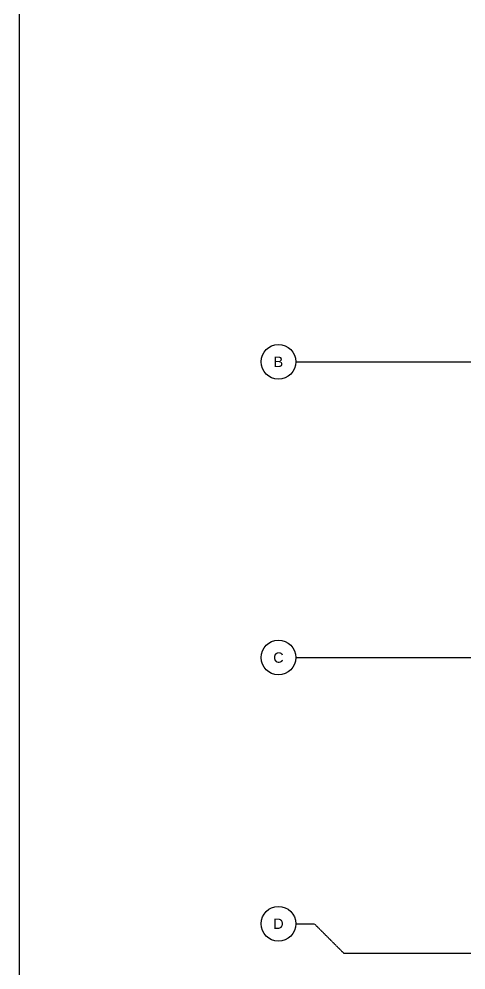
# Model space of a CAD drawing. Header units: inches. Extents: x -21257 to 11444, y 0 to 8704.
# Drawn here: x 0 to 870, y 5811 to 7663 of the extents above; entities that cross this region are included whole.
import ezdxf
from ezdxf.enums import TextEntityAlignment as Align

# ---------------------------------------------------------------- set-up
doc = ezdxf.new("R2010")
doc.units = ezdxf.units.IN
doc.header["$MEASUREMENT"] = 0
doc.linetypes.add('CENTER2', pattern=[1.125, 0.75, -0.125, 0.125, -0.125])
for name, color, linetype in [('Bldg_Cline', 8, 'CENTER2'), ('Bldg_Colnum', 8, 'Continuous'), ('ECT_PAGE_FRAM', 7, 'Continuous')]:
    doc.layers.add(name, color=color, linetype=linetype)
doc.styles.add('Fortna', font='arial.ttf', dxfattribs={"height": 0.09375})

# ---------------------------------------------------------------- blocks, each defined once
blk = doc.blocks.new('Colnum')
blk.add_circle((0, 0), 0.1566)
at = {"style": 'Fortna'}
blk.add_attdef('1', text='', height=0.0938, dxfattribs=at).set_placement((0, 0), align=Align.MIDDLE)
blk = doc.blocks.new('Promise-US15-100330-00-10-003 Bldg Colums')
at = {"layer": 'Bldg_Cline'}
for p, q in [((-389.3, 6480), (72, 6480)), ((-389.3, 5904), (72, 5904)), ((-389.3, 5385.6), (-353.3, 5385.6)), ((-353.3, 5385.6), (-295.7, 5328)), ((-295.7, 5328), (72, 5328))]:
    blk.add_line(p, q, dxfattribs=at)
at = {"layer": 'Bldg_Colnum', "xscale": 216, "yscale": 216, "zscale": 216}
for p, values in [((-423.1, 6480), {'1': 'B'}), ((-423.1, 5904), {'1': 'C'}), ((-423.1, 5385.6), {'1': 'D'})]:
    blk.add_blockref('Colnum', p, dxfattribs=at).add_auto_attribs(values)

msp = doc.modelspace()

# ---------------------------------------------------------------- linework, layer by layer
at = {"layer": 'ECT_PAGE_FRAM'}
msp.add_lwpolyline([(0, 0), (11264, 0), (11264, 8704), (0, 8704)], close=True, dxfattribs=at)

# ---------------------------------------------------------------- block references
msp.add_blockref('Promise-US15-100330-00-10-003 Bldg Colums', (928.1, 515.5))

doc.saveas('drawing.dxf')
